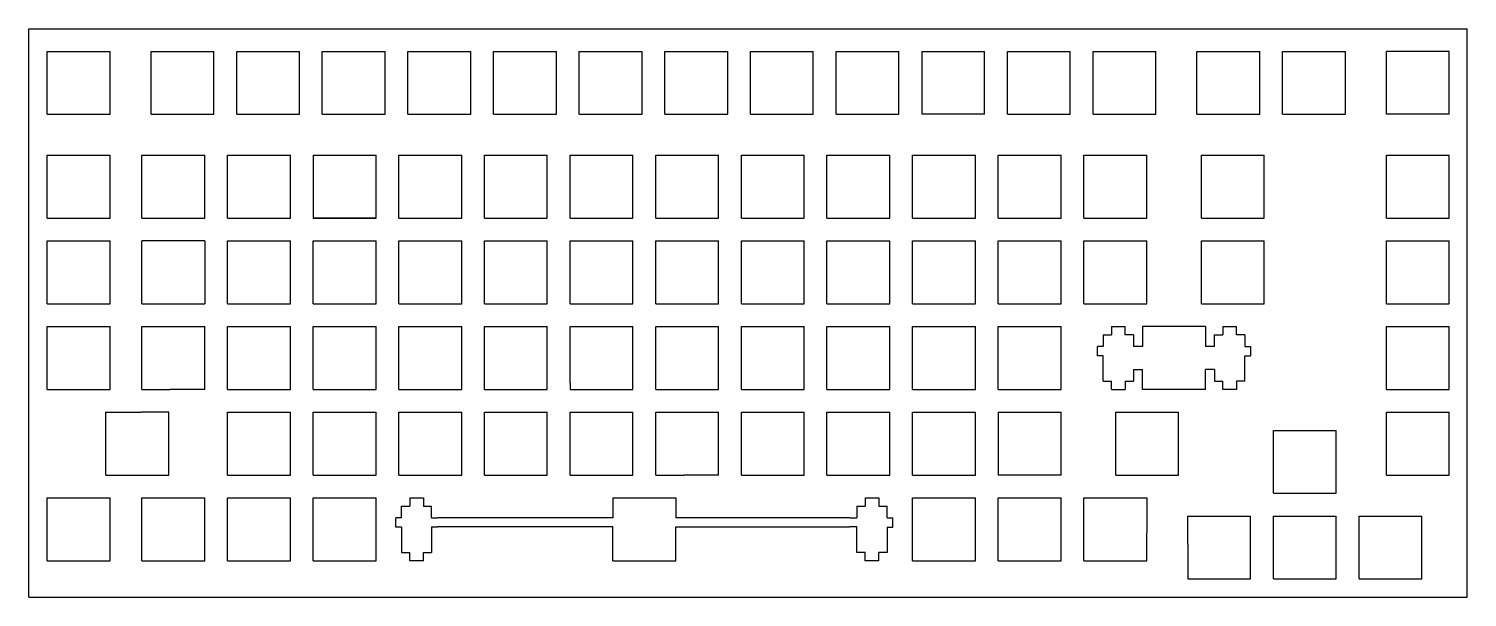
# Model space of a CAD drawing. Header units: millimetres. Extents: x -159 to 157, y -58 to 67.
import ezdxf

# ---------------------------------------------------------------- set-up
doc = ezdxf.new("R2010")
doc.units = ezdxf.units.MM
doc.layers.get('0').update_dxf_attribs({"linetype": 'CONTINUOUS', "lineweight": 25})

msp = doc.modelspace()

# ---------------------------------------------------------------- linework, layer by layer
for p, q in [((-158.93, -58.11), (-158.93, 66.69)), ((-158.93, 66.69), (156.87, 66.69)), ((156.87, -58.11), (156.87, 66.69)), ((-154.89, 61.71), (-141.09, 61.71)), ((-154.89, 47.91), (-154.89, 61.71)), ((-141.09, 47.91), (-141.09, 61.71)), ((-132.09, 47.91), (-132.09, 61.71)), ((-132.09, 61.71), (-118.29, 61.71)), ((-118.29, 47.91), (-118.29, 61.71)), ((-113.29, 47.91), (-113.29, 61.71)), ((-113.29, 61.71), (-99.49, 61.71)), ((-99.49, 47.91), (-99.49, 61.71)), ((-94.49, 47.91), (-94.49, 61.71)), ((-94.49, 61.71), (-80.69, 61.71)), ((-80.69, 47.91), (-80.69, 61.71)), ((-75.69, 47.91), (-75.69, 61.71)), ((-75.69, 61.71), (-61.89, 61.71)), ((-61.89, 47.91), (-61.89, 61.71)), ((-56.89, 61.71), (-43.09, 61.71)), ((-56.89, 47.91), (-56.89, 61.71)), ((-43.09, 47.91), (-43.09, 61.71)), ((-38.09, 61.71), (-24.29, 61.71)), ((-38.09, 47.91), (-38.09, 61.71)), ((-24.29, 47.91), (-24.29, 61.71)), ((-19.29, 61.71), (-5.49, 61.71)), ((-19.29, 47.91), (-19.29, 61.71)), ((-5.49, 47.91), (-5.49, 61.71)), ((-0.49, 61.71), (13.31, 61.71)), ((-0.49, 47.91), (-0.49, 61.71)), ((13.31, 47.91), (13.31, 61.71)), ((18.31, 61.71), (32.11, 61.71)), ((18.31, 47.91), (18.31, 61.71)), ((32.11, 47.91), (32.11, 61.71)), ((37.11, 61.71), (50.91, 61.71)), ((37.11, 61.71), (37.11, 47.91)), ((50.91, 47.91), (50.91, 61.71)), ((55.91, 61.71), (69.71, 61.71)), ((55.91, 47.91), (55.91, 61.71)), ((69.71, 47.91), (69.71, 61.71)), ((74.71, 47.91), (74.71, 61.71)), ((74.71, 61.71), (88.51, 61.71)), ((88.51, 47.91), (88.51, 61.71)), ((97.51, 61.71), (111.31, 61.71)), ((97.51, 47.91), (97.51, 61.71)), ((111.31, 47.91), (111.31, 61.71)), ((116.31, 47.91), (116.31, 61.71)), ((116.31, 61.71), (130.11, 61.71)), ((130.11, 47.91), (130.11, 61.71)), ((152.91, 61.71), (139.11, 61.71)), ((139.11, 47.91), (139.11, 61.71)), ((152.91, 47.91), (152.91, 61.71)), ((-154.89, 47.91), (-141.09, 47.91)), ((-132.09, 47.91), (-118.29, 47.91)), ((-113.29, 47.91), (-99.49, 47.91)), ((-94.49, 47.91), (-80.69, 47.91)), ((-75.69, 47.91), (-61.89, 47.91)), ((-56.89, 47.91), (-43.09, 47.91)), ((-38.09, 47.91), (-24.29, 47.91)), ((-19.29, 47.91), (-5.49, 47.91)), ((-0.49, 47.91), (13.31, 47.91)), ((18.31, 47.91), (32.11, 47.91)), ((50.91, 47.91), (37.11, 47.91)), ((55.91, 47.91), (69.71, 47.91)), ((74.71, 47.91), (88.51, 47.91)), ((97.51, 47.91), (111.31, 47.91)), ((116.31, 47.91), (130.11, 47.91)), ((152.91, 47.91), (139.11, 47.91)), ((-154.89, 25.11), (-154.89, 38.91)), ((-154.89, 38.91), (-141.09, 38.91)), ((-141.09, 25.11), (-141.09, 38.91)), ((-134.09, 25.11), (-134.09, 38.91)), ((-134.09, 38.91), (-120.29, 38.91)), ((-120.29, 25.11), (-120.29, 38.91)), ((-115.29, 25.11), (-115.29, 38.91)), ((-115.29, 38.91), (-101.49, 38.91)), ((-101.49, 25.11), (-101.49, 38.91)), ((-96.49, 38.91), (-82.69, 38.91)), ((-96.49, 38.91), (-96.49, 25.11)), ((-82.69, 25.11), (-82.69, 38.91)), ((-77.69, 38.91), (-63.89, 38.91)), ((-77.69, 25.11), (-77.69, 38.91)), ((-63.89, 25.11), (-63.89, 38.91)), ((-58.89, 38.91), (-45.09, 38.91)), ((-58.89, 25.11), (-58.89, 38.91)), ((-45.09, 25.11), (-45.09, 38.91)), ((-40.09, 25.11), (-40.09, 38.91)), ((-40.09, 38.91), (-26.29, 38.91)), ((-26.29, 25.11), (-26.29, 38.91)), ((-21.29, 25.11), (-21.29, 38.91)), ((-21.29, 38.91), (-7.49, 38.91)), ((-7.49, 25.11), (-7.49, 38.91)), ((-2.49, 38.91), (11.31, 38.91)), ((-2.49, 25.11), (-2.49, 38.91)), ((11.31, 25.11), (11.31, 38.91)), ((16.31, 25.11), (16.31, 38.91)), ((16.31, 38.91), (30.11, 38.91)), ((30.11, 25.11), (30.11, 38.91)), ((35.11, 25.11), (35.11, 38.91)), ((35.11, 38.91), (48.91, 38.91)), ((48.91, 25.11), (48.91, 38.91)), ((53.91, 38.91), (67.71, 38.91)), ((53.91, 25.11), (53.91, 38.91)), ((67.71, 25.11), (67.71, 38.91)), ((72.71, 38.91), (86.51, 38.91)), ((72.71, 25.11), (72.71, 38.91)), ((86.51, 38.88), (86.51, 38.91)), ((86.51, 25.11), (86.51, 38.88)), ((98.51, 38.91), (112.31, 38.91)), ((98.51, 25.11), (98.51, 38.91)), ((112.31, 25.11), (112.31, 38.91)), ((139.11, 25.11), (139.11, 38.91)), ((139.11, 38.91), (152.91, 38.91)), ((152.91, 25.11), (152.91, 38.91)), ((-154.89, 25.11), (-141.09, 25.11)), ((-134.09, 25.11), (-120.29, 25.11)), ((-115.29, 25.11), (-101.49, 25.11)), ((-101.49, 25.11), (-101.49, 25.11)), ((-96.49, 25.11), (-82.69, 25.11)), ((-82.69, 25.11), (-96.49, 25.11)), ((-96.49, 25.11), (-96.49, 25.11)), ((-77.69, 25.11), (-63.89, 25.11)), ((-58.89, 25.11), (-45.09, 25.11)), ((-40.09, 25.11), (-26.29, 25.11)), ((-21.29, 25.11), (-7.49, 25.11)), ((-2.49, 25.11), (11.31, 25.11)), ((16.31, 25.11), (30.11, 25.11)), ((35.11, 25.11), (48.91, 25.11)), ((53.91, 25.11), (67.71, 25.11)), ((72.71, 25.11), (86.51, 25.11)), ((98.51, 25.11), (112.31, 25.11)), ((139.11, 25.11), (152.91, 25.11)), ((-154.89, 20.11), (-141.09, 20.11)), ((-154.89, 6.31), (-154.89, 20.11)), ((-141.09, 6.31), (-141.09, 20.11)), ((-120.29, 20.11), (-134.09, 20.11)), ((-134.09, 6.31), (-134.09, 20.11)), ((-120.29, 20.11), (-120.29, 6.31)), ((-115.29, 6.31), (-115.29, 20.11)), ((-115.29, 20.11), (-101.49, 20.11)), ((-101.49, 6.31), (-101.49, 20.11)), ((-96.49, 6.31), (-96.49, 20.11)), ((-96.49, 20.11), (-82.69, 20.11)), ((-82.69, 6.31), (-82.69, 20.11)), ((-77.69, 20.11), (-63.89, 20.11)), ((-77.69, 6.31), (-77.69, 20.11)), ((-63.89, 6.31), (-63.89, 20.11)), ((-58.89, 6.31), (-58.89, 20.11)), ((-58.89, 20.11), (-45.09, 20.11)), ((-45.09, 6.31), (-45.09, 20.11)), ((-40.09, 6.31), (-40.09, 20.11)), ((-40.09, 20.11), (-26.29, 20.11)), ((-26.29, 6.31), (-26.29, 20.11)), ((-21.29, 20.11), (-7.49, 20.11)), ((-21.29, 6.31), (-21.29, 20.11)), ((-7.49, 6.31), (-7.49, 20.11)), ((-2.49, 20.11), (11.31, 20.11)), ((-2.49, 6.31), (-2.49, 20.11)), ((11.31, 6.31), (11.31, 20.11)), ((16.31, 6.31), (16.31, 20.11)), ((16.31, 20.11), (30.11, 20.11)), ((30.11, 6.31), (30.11, 20.11)), ((35.11, 6.31), (35.11, 20.11)), ((35.11, 20.11), (48.91, 20.11)), ((48.91, 6.31), (48.91, 20.11)), ((53.91, 6.31), (53.91, 20.11)), ((53.91, 20.11), (67.71, 20.11)), ((67.71, 6.31), (67.71, 20.11)), ((72.71, 20.11), (86.51, 20.11)), ((72.71, 6.31), (72.71, 20.11)), ((86.51, 6.31), (86.51, 20.11)), ((98.51, 20.11), (112.31, 20.11)), ((98.51, 6.31), (98.51, 20.11)), ((112.31, 6.31), (112.31, 20.11)), ((139.11, 6.31), (139.11, 20.11)), ((139.11, 20.11), (152.91, 20.11)), ((152.91, 6.31), (152.91, 20.11)), ((-154.89, 6.31), (-141.09, 6.31)), ((-134.09, 6.31), (-120.29, 6.31)), ((-115.29, 6.31), (-101.49, 6.31)), ((-96.49, 6.31), (-82.69, 6.31)), ((-77.69, 6.31), (-63.89, 6.31)), ((-58.89, 6.31), (-45.09, 6.31)), ((-40.09, 6.31), (-26.29, 6.31)), ((-21.29, 6.31), (-7.49, 6.31)), ((-2.49, 6.31), (11.31, 6.31)), ((16.31, 6.31), (30.11, 6.31)), ((35.11, 6.31), (48.91, 6.31)), ((53.91, 6.31), (67.71, 6.31)), ((72.71, 6.31), (86.51, 6.31)), ((98.51, 6.31), (112.31, 6.31)), ((139.11, 6.31), (152.91, 6.31)), ((-154.89, -12.49), (-154.89, 1.31)), ((-154.89, 1.31), (-141.09, 1.31)), ((-141.09, -12.49), (-141.09, 1.31)), ((-134.09, -12.49), (-134.09, 1.31)), ((-134.09, 1.31), (-120.29, 1.31)), ((-120.29, -12.49), (-120.29, 1.31)), ((-115.29, -12.49), (-115.29, 1.31)), ((-115.29, 1.31), (-101.49, 1.31)), ((-101.49, -12.49), (-101.49, 1.31)), ((-96.49, 1.31), (-82.69, 1.31)), ((-96.49, -12.49), (-96.49, 1.31)), ((-82.69, -12.49), (-82.69, 1.31)), ((-77.69, 1.31), (-63.89, 1.31)), ((-77.69, -12.49), (-77.69, 1.31)), ((-63.89, -12.49), (-63.89, 1.31)), ((-58.89, -12.49), (-58.89, 1.31)), ((-58.89, 1.31), (-45.09, 1.31)), ((-45.09, -12.49), (-45.09, 1.31)), ((-40.09, -11.15), (-40.09, 1.31)), ((-40.09, 1.31), (-26.29, 1.31)), ((-26.29, -12.49), (-26.29, 1.31)), ((-21.29, -12.49), (-21.29, 1.31)), ((-21.29, 1.31), (-7.49, 1.31)), ((-7.49, -12.49), (-7.49, 1.31)), ((-2.49, -12.49), (-2.49, 1.31)), ((-2.49, 1.31), (11.31, 1.31)), ((11.31, -12.49), (11.31, 1.31)), ((16.31, 1.31), (30.11, 1.31)), ((16.31, -12.49), (16.31, 1.31)), ((30.11, -12.49), (30.11, 1.31)), ((35.11, 1.31), (48.91, 1.31)), ((35.11, -12.49), (35.11, 1.31)), ((48.91, -12.49), (48.91, 1.31)), ((53.91, 1.31), (67.71, 1.31)), ((53.91, -12.49), (53.91, 1.31)), ((67.71, -12.49), (67.71, 1.31)), ((78.77, 1.31), (78.77, -0.49)), ((78.77, 1.31), (81.79, 1.31)), ((81.79, -0.5), (81.79, 1.31)), ((99.41, 1.31), (85.61, 1.31)), ((85.61, 1.31), (85.61, -3.08)), ((99.41, 1.31), (99.41, -3.08)), ((103.22, 1.31), (106.23, 1.31)), ((103.22, 1.31), (103.22, -0.49)), ((106.23, -0.49), (106.23, 1.31)), ((139.11, -12.49), (139.11, 1.31)), ((139.11, 1.31), (152.91, 1.31)), ((152.91, -12.49), (152.91, 1.31)), ((75.68, -5.08), (75.68, -3.08)), ((76.97, -3.08), (75.68, -3.08)), ((76.97, -0.49), (78.77, -0.49)), ((76.97, -0.49), (76.97, -3.08)), ((83.59, -0.5), (81.79, -0.5)), ((83.59, -0.5), (83.59, -3.08)), ((85.61, -3.08), (83.59, -3.08)), ((101.42, -3.08), (99.41, -3.08)), ((101.42, -0.49), (103.22, -0.49)), ((101.42, -3.08), (101.42, -0.49)), ((108.02, -0.49), (106.23, -0.49)), ((108.02, -0.49), (108.02, -3.08)), ((108.02, -3.08), (109.32, -3.08)), ((109.32, -3.08), (109.32, -5.08)), ((76.97, -5.08), (75.68, -5.08)), ((76.97, -10.69), (76.97, -5.08)), ((108.02, -5.08), (109.32, -5.08)), ((108.02, -10.69), (108.02, -5.08)), ((83.59, -8.09), (85.61, -8.09)), ((83.59, -8.09), (83.59, -10.69)), ((85.61, -12.49), (85.61, -8.09)), ((99.41, -12.49), (99.41, -8.08)), ((101.42, -8.08), (99.41, -8.08)), ((101.42, -8.08), (101.42, -10.69)), ((-154.89, -12.49), (-141.09, -12.49)), ((-134.09, -12.49), (-127.94, -12.49)), ((-120.29, -12.49), (-127.94, -12.49)), ((-115.29, -12.49), (-101.49, -12.49)), ((-96.49, -12.49), (-82.69, -12.49)), ((-77.69, -12.49), (-63.89, -12.49)), ((-58.89, -12.49), (-45.09, -12.49)), ((-40.09, -11.15), (-40.09, -12.49)), ((-40.09, -12.49), (-26.29, -12.49)), ((-21.29, -12.49), (-7.49, -12.49)), ((-2.49, -12.49), (11.31, -12.49)), ((16.31, -12.49), (30.11, -12.49)), ((35.11, -12.49), (48.91, -12.49)), ((53.91, -12.49), (67.71, -12.49)), ((76.97, -10.69), (78.77, -10.69)), ((78.77, -12.49), (78.77, -10.69)), ((78.77, -12.49), (81.79, -12.49)), ((81.79, -10.69), (81.79, -12.49)), ((81.79, -10.69), (83.59, -10.69)), ((99.41, -12.49), (85.61, -12.49)), ((101.42, -10.69), (103.23, -10.69)), ((103.23, -12.49), (103.23, -10.69)), ((106.22, -12.49), (103.23, -12.49)), ((106.22, -10.69), (106.22, -12.49)), ((108.02, -10.69), (106.22, -10.69)), ((139.11, -12.49), (152.91, -12.49)), ((-141.99, -17.49), (-134.34, -17.49)), ((-141.99, -31.29), (-141.99, -17.49)), ((-128.19, -17.49), (-134.34, -17.49)), ((-128.19, -31.29), (-128.19, -17.49)), ((-115.29, -31.29), (-115.29, -17.49)), ((-115.29, -17.49), (-101.49, -17.49)), ((-101.49, -31.29), (-101.49, -17.49)), ((-96.49, -31.29), (-96.49, -17.49)), ((-96.49, -17.49), (-82.69, -17.49)), ((-82.69, -31.29), (-82.69, -17.49)), ((-77.69, -31.29), (-77.69, -17.49)), ((-77.69, -17.49), (-63.89, -17.49)), ((-63.89, -31.29), (-63.89, -17.49)), ((-58.89, -17.49), (-45.09, -17.49)), ((-58.89, -31.29), (-58.89, -17.49)), ((-45.09, -31.29), (-45.09, -17.49)), ((-40.09, -17.49), (-26.29, -17.49)), ((-40.09, -31.29), (-40.09, -17.49)), ((-26.29, -31.29), (-26.29, -17.49)), ((-21.29, -17.49), (-7.49, -17.49)), ((-21.29, -31.29), (-21.29, -17.49)), ((-7.49, -31.29), (-7.49, -17.49)), ((-2.49, -17.49), (11.31, -17.49)), ((-2.49, -31.29), (-2.49, -17.49)), ((11.31, -31.29), (11.31, -17.49)), ((16.31, -31.29), (16.31, -17.49)), ((16.31, -17.49), (30.11, -17.49)), ((30.11, -31.29), (30.11, -17.49)), ((35.11, -17.49), (48.91, -17.49)), ((35.11, -31.29), (35.11, -17.49)), ((48.91, -31.29), (48.91, -17.49)), ((53.91, -17.49), (53.91, -31.29)), ((53.91, -17.49), (67.71, -17.49)), ((67.71, -31.29), (67.71, -17.49)), ((79.71, -31.29), (79.71, -17.49)), ((79.71, -17.49), (93.51, -17.49)), ((93.51, -31.29), (93.51, -17.49)), ((139.11, -17.49), (152.91, -17.49)), ((139.11, -31.29), (139.11, -17.49)), ((152.91, -31.29), (152.91, -17.49)), ((114.31, -21.49), (128.11, -21.49)), ((114.31, -35.29), (114.31, -21.49)), ((128.11, -35.29), (128.11, -21.49)), ((-141.99, -31.29), (-128.19, -31.29)), ((-115.29, -31.29), (-101.49, -31.29)), ((-96.49, -31.29), (-82.69, -31.29)), ((-77.69, -31.29), (-63.89, -31.29)), ((-58.89, -31.29), (-45.09, -31.29)), ((-40.09, -31.29), (-26.29, -31.29)), ((-21.29, -31.29), (-15.14, -31.29)), ((-7.49, -31.29), (-15.14, -31.29)), ((-2.49, -31.29), (11.31, -31.29)), ((16.31, -31.29), (30.11, -31.29)), ((35.11, -31.29), (48.91, -31.29)), ((67.71, -31.29), (53.91, -31.29)), ((79.71, -31.29), (93.51, -31.29)), ((139.11, -31.29), (152.91, -31.29)), ((-154.89, -50.09), (-154.89, -36.29)), ((-154.89, -36.29), (-141.09, -36.29)), ((-141.09, -50.09), (-141.09, -36.29)), ((-134.09, -50.09), (-134.09, -36.29)), ((-134.09, -36.29), (-120.29, -36.29)), ((-120.29, -50.09), (-120.29, -36.29)), ((-115.29, -36.29), (-101.49, -36.29)), ((-115.29, -50.09), (-115.29, -36.29)), ((-101.49, -50.09), (-101.49, -36.29)), ((-96.49, -50.09), (-96.49, -36.29)), ((-96.49, -36.29), (-82.69, -36.29)), ((-82.69, -50.09), (-82.69, -36.29)), ((-75.28, -36.29), (-72.29, -36.29)), ((-75.28, -36.29), (-75.28, -38.09)), ((-72.29, -36.29), (-72.29, -38.09)), ((-30.69, -36.29), (-30.69, -40.69)), ((-30.69, -36.29), (-16.89, -36.29)), ((-16.89, -36.29), (-16.89, -40.69)), ((24.68, -36.29), (27.69, -36.29)), ((24.68, -36.29), (24.68, -38.09)), ((27.69, -36.29), (27.69, -38.09)), ((35.11, -36.29), (48.91, -36.29)), ((35.11, -50.09), (35.11, -36.29)), ((48.91, -50.09), (48.91, -36.29)), ((53.91, -50.09), (53.91, -36.29)), ((53.91, -36.29), (67.71, -36.29)), ((67.71, -50.09), (67.71, -36.29)), ((72.71, -36.29), (86.51, -36.29)), ((72.71, -50.09), (72.71, -36.29)), ((86.51, -36.29), (86.51, -43.94)), ((114.31, -35.29), (128.11, -35.29)), ((-77.09, -40.7), (-78.38, -40.7)), ((-78.38, -42.7), (-78.38, -40.7)), ((-77.09, -38.09), (-75.28, -38.09)), ((-77.09, -40.7), (-77.09, -38.09)), ((-72.29, -38.09), (-70.49, -38.09)), ((-70.49, -40.69), (-70.49, -38.09)), ((-70.49, -40.69), (-69.19, -40.69)), ((-30.69, -40.69), (-69.19, -40.69)), ((21.36, -40.69), (-16.89, -40.69)), ((21.36, -40.69), (22.89, -40.69)), ((22.89, -38.09), (22.89, -40.69)), ((22.89, -38.09), (24.68, -38.09)), ((27.69, -38.09), (29.49, -38.09)), ((29.49, -40.69), (29.49, -38.09)), ((29.49, -40.69), (30.79, -40.69)), ((30.79, -42.7), (30.79, -40.69)), ((95.51, -46.44), (95.51, -40.29)), ((95.51, -40.29), (109.31, -40.29)), ((109.31, -54.09), (109.31, -40.29)), ((114.31, -40.29), (128.11, -40.29)), ((114.31, -54.09), (114.31, -40.29)), ((128.11, -54.09), (128.11, -40.29)), ((133.11, -54.09), (133.11, -40.29)), ((133.11, -40.29), (146.91, -40.29)), ((146.91, -54.09), (146.91, -40.29)), ((-77.09, -42.7), (-78.38, -42.7)), ((-77.09, -42.7), (-77.09, -48.29)), ((-70.49, -42.69), (-70.49, -48.29)), ((-70.49, -42.69), (-69.19, -42.69)), ((-30.69, -42.69), (-69.19, -42.69)), ((-30.69, -50.09), (-30.69, -42.69)), ((-16.89, -50.09), (-16.89, -42.69)), ((-16.89, -42.69), (21.27, -42.69)), ((22.89, -42.69), (21.27, -42.69)), ((22.89, -48.29), (22.89, -42.69)), ((29.49, -42.7), (29.49, -48.29)), ((29.49, -42.7), (30.79, -42.7)), ((86.51, -50.09), (86.51, -43.94)), ((95.51, -46.44), (95.51, -54.09)), ((-154.89, -50.09), (-141.09, -50.09)), ((-134.09, -50.09), (-120.29, -50.09)), ((-115.29, -50.09), (-101.49, -50.09)), ((-96.49, -50.09), (-82.69, -50.09)), ((-77.09, -48.29), (-75.29, -48.29)), ((-75.29, -50.09), (-75.29, -48.29)), ((-72.28, -50.09), (-75.29, -50.09)), ((-72.28, -48.29), (-70.49, -48.29)), ((-72.28, -50.09), (-72.28, -48.29)), ((-30.69, -50.09), (-16.89, -50.09)), ((24.68, -48.29), (22.89, -48.29)), ((24.68, -50.09), (24.68, -48.29)), ((27.69, -50.09), (24.68, -50.09)), ((29.49, -48.29), (27.69, -48.29)), ((27.69, -50.09), (27.69, -48.29)), ((35.11, -50.09), (48.91, -50.09)), ((53.91, -50.09), (67.71, -50.09)), ((72.71, -50.09), (86.51, -50.09)), ((95.51, -54.09), (109.31, -54.09)), ((114.31, -54.09), (128.11, -54.09)), ((133.11, -54.09), (146.91, -54.09)), ((-158.93, -58.11), (156.87, -58.11))]:
    msp.add_line(p, q)

doc.saveas('drawing.dxf')
